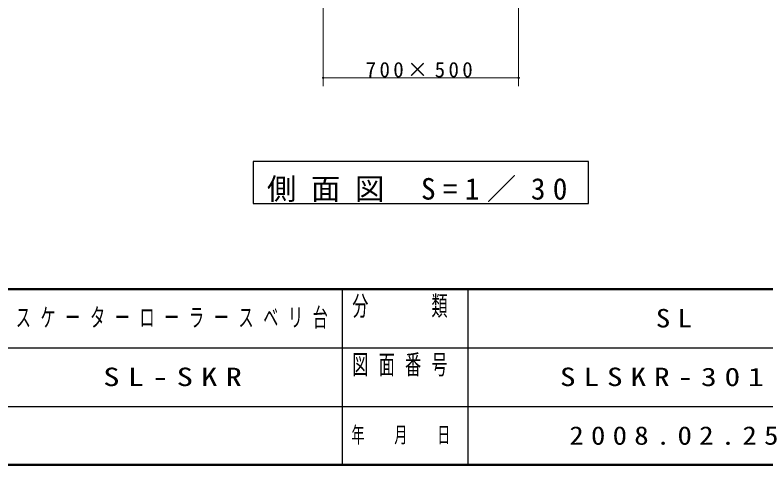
# Model space of a CAD drawing. Units: millimetres at full size, with parts at other scales. Extents: x -11724 to 54, y -1854 to 8010.
# Drawn here: x -5221 to -2533, y 0 to 1611 of the extents above; entities that cross this region are included whole.
import ezdxf

# ---------------------------------------------------------------- set-up
doc = ezdxf.new("R2010")
doc.units = ezdxf.units.MM
doc.layers.add('A3図枠', color=7, linetype='Continuous', lineweight=25)
doc.layers.add('補助', color=2, linetype='Continuous', lineweight=13)
doc.layers.add('図面プロファイル', color=7, linetype='Continuous')
doc.styles.add('ＭＳ ゴシック', font='')
doc.styles.get('ＭＳ ゴシック').set_extended_font_data('MS Gothic')

# ---------------------------------------------------------------- blocks, each defined once
blk = doc.blocks.new('dimension_origin')
at = {"color": 0, "linetype": 'Continuous', "lineweight": -2}
blk.add_circle((0, 0), 1.25, dxfattribs=at)

msp = doc.modelspace()

# ---------------------------------------------------------------- linework, layer by layer
at = {"layer": 'A3図枠', "lineweight": 50}
for p, q in [((-11550, 630), (0, 630)), ((-11550, 0), (0, 0))]:
    msp.add_line(p, q, dxfattribs=at)
at = {"layer": 'A3図枠', "color": 211}
for p, q in [((-4050, 630), (-4050, 0)), ((-5625, 420), (-2100, 420)), ((-7275, 210), (0, 210))]:
    msp.add_line(p, q, dxfattribs=at)
at = {"layer": 'A3図枠'}
msp.add_line((-3600, 630), (-3600, 0), dxfattribs=at)
at = {"layer": '補助'}
for p, q in [((-4118.477, 1926.198), (-4118.477, 1356.198)), ((-3418.477, 1926.198), (-3418.477, 1356.198)), ((-3418.477, 1386.198), (-4118.477, 1386.198))]:
    msp.add_line(p, q, dxfattribs=at)
at = {"layer": '補助', "lineweight": 25}
msp.add_lwpolyline([(-4368.477, 1086.198), (-4368.477, 936.198), (-3168.477, 936.198), (-3168.477, 1086.198)], close=True, dxfattribs=at)

# ---------------------------------------------------------------- block references
at = {"layer": '補助', "xscale": 2, "yscale": 2}
msp.add_blockref('dimension_origin', (-4118.477, 1386.198), dxfattribs=at)
at = {"layer": '補助', "xscale": 2, "yscale": 2, "rotation": 180}
msp.add_blockref('dimension_origin', (-3418.477, 1386.198), dxfattribs=at)

# ---------------------------------------------------------------- texts
at = {"layer": 'A3図枠', "color": 4, "style": 'ＭＳ ゴシック'}
for s, insert, char_height, attachment_point in [('\\T1.64;\\W0.6;分\u3000\u3000類', (-3825, 605), 70.38, 2), ('\\T1.64;\\W0.6;図面番号', (-3825, 395), 70.38, 2), ('\\T1.64;\\W0.6;年\u3000月\u3000日', (-3825, 105), 57.18, 5)]:
    msp.add_mtext(s, dxfattribs=dict(at, insert=insert, char_height=char_height, attachment_point=attachment_point))
at = {"layer": '図面プロファイル', "char_height": 65.98, "attachment_point": 5, "style": 'ＭＳ ゴシック'}
for s, insert in [('\\T1.64;\\W0.6;スケーターローラースベリ台', (-4642.5, 525)), ('\\T1.5;\\W1.15;SL', (-2850, 525)), ('\\T1.5;\\W1.3;SL-SKR', (-4642.5, 315)), ('\\T1.5;\\W1.25;SLSKR-301I', (-2850, 315)), ('\\T1.5;\\W1.15;2008.02.25', (-2850, 105))]:
    msp.add_mtext(s, dxfattribs=dict(at, insert=insert))
at = {"layer": '補助', "attachment_point": 8, "style": 'ＭＳ ゴシック'}
for s, insert, char_height in [('\\T1.32;700×500', (-3768.477, 1387.198), 54.99), ('\\T1.5;側面図\\~S=1／30', (-3768.477, 941.198), 76.98)]:
    msp.add_mtext(s, dxfattribs=dict(at, insert=insert, char_height=char_height))

doc.saveas('drawing.dxf')
